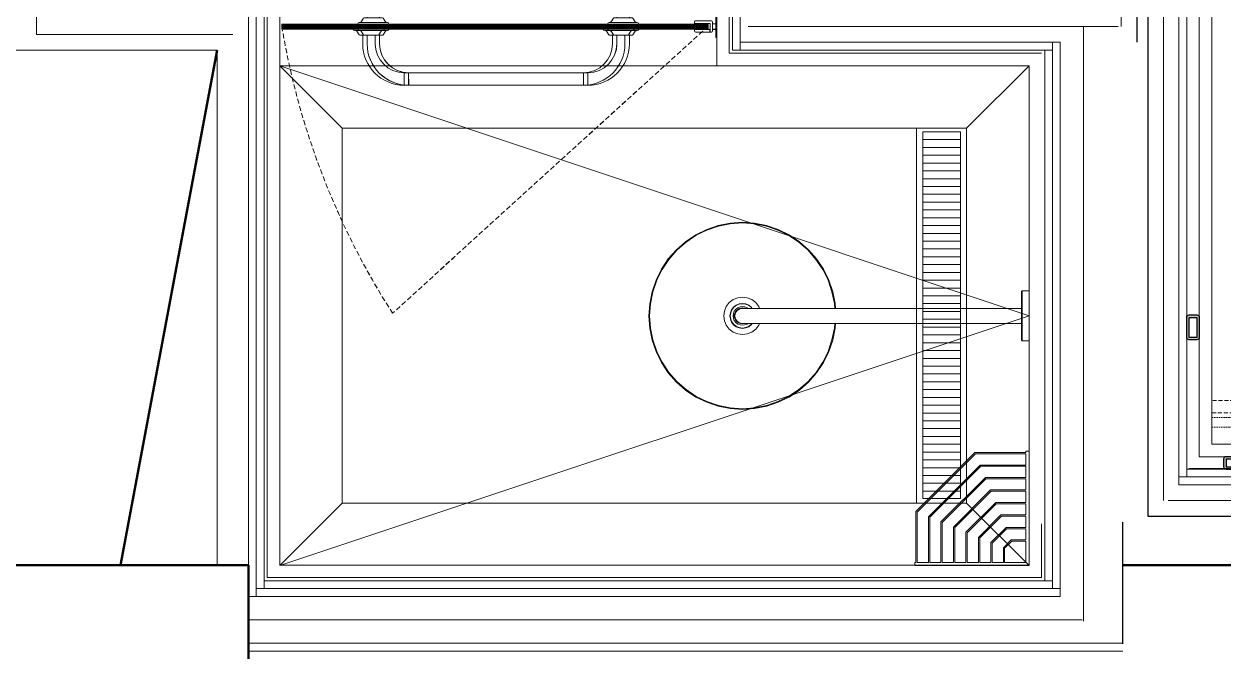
# Model space of a CAD drawing. Header units: millimetres. Extents: x 26282 to 30760, y 1404 to 4574.
# Drawn here: x 28713.7 to 28905.8, y 2708.9 to 2809.9 of the extents above; entities that cross this region are included whole.
import ezdxf

# ---------------------------------------------------------------- set-up
doc = ezdxf.new("R2010")
doc.units = ezdxf.units.MM
doc.header["$LTSCALE"] = 0.25
for name, pattern in [('01-2BASEMENT$0$HIDDEN', [0.375, 0.25, -0.125]), ('HIDDEN', [0.375, 0.25, -0.125]), ('HIDDEN2', [4.7625, 3.175, -1.5875])]:
    doc.linetypes.add(name, pattern=pattern)
for name, color, linetype, lineweight in [('AB-DUV', 4, 'Continuous', 50), ('AB-inceler', 8, 'Continuous', 20), ('DOOR-INT (3RDF)', 157, 'Continuous', 15), ('FLOOR_MARBLE (3RDF)', 67, 'Continuous', 13), ('FLOOR_METAL (3RDF)', 252, 'Continuous', 13), ('FURNITURE (3RDF)', 43, 'Continuous', 20), ('HIDDEN (3RDF)', 145, 'HIDDEN', 13), ('ID-ALCIPAN', 124, 'Continuous', 20), ('ID-HATCH', 252, 'Continuous', 18), ('LIGHTENING FIXTURE (3RDF)', 50, 'Continuous', 20), ('METAL (3RDF)', 171, 'Continuous', 15), ('METAL PROFILE (3RDF)', 251, 'Continuous', 18), ('SANITARY (3RDF)', 153, 'Continuous', 20), ('SANITARY-ACCESSORIES(3RDF)', 2, 'Continuous', 9), ('WALL CLADDING (3RDF)', 43, 'Continuous', 13), ('WALLPAPER (3RDF)', 63, 'Continuous', 13)]:
    doc.layers.add(name, color=color, linetype=linetype, lineweight=lineweight)
doc.layers.add('ID-PROFIL', color=145, linetype='Continuous')
doc.layers.add('WALL COVERING_MARBLE (3RDF)', color=246, linetype='Continuous')
doc.linetypes.add('BATTING', pattern='A,0.0001,-0.1,[134,ltypeshp.shx,S=0.1,R=0,X=-0.1,Y=0],-0.2,[134,ltypeshp.shx,S=0.1,R=180,X=0.1,Y=0],-0.1', length=0.4001)

# ---------------------------------------------------------------- blocks, each defined once
blk = doc.blocks.new('20x40 profil')
at = {"layer": 'METAL PROFILE (3RDF)'}
h = blk.add_hatch(color=256, dxfattribs=at)
edge = h.paths.add_edge_path()
edge.add_line((-1.6, 2), (1.6, 2))
edge.add_arc((1.6, 1.6), 0.4, 360, 450, ccw=False)
edge.add_line((2, 1.6), (2, 0.4))
edge.add_arc((1.6, 0.4), 0.4, 270, 360, ccw=False)
edge.add_line((1.6, 0), (-1.6, 0))
edge.add_arc((-1.6, 0.4), 0.4, 180, 270, ccw=False)
edge.add_line((-2, 0.4), (-2, 1.6))
edge.add_arc((-1.6, 1.6), 0.4, 90, 180, ccw=False)
h.paths.add_polyline_path([(-1.6, 1.6), (1.6, 1.6), (1.6, 0.4), (-1.6, 0.4)], flags=16)
at = {"layer": 'ID-PROFIL'}
blk.add_lwpolyline([(1.6, 2), (-1.6, 2, 0.414214), (-2, 1.6), (-2, 0.4, 0.414214), (-1.6, 0), (1.6, 0, 0.414214), (2, 0.4), (2, 1.6, 0.414214)], format="xyb", close=True, dxfattribs=at)
blk.add_lwpolyline([(1.6, 1.6), (-1.6, 1.6), (-1.6, 0.4), (1.6, 0.4)], close=True, dxfattribs=at)
blk = doc.blocks.new('ODA-207')
at = {"layer": 'METAL PROFILE (3RDF)'}
h = blk.add_hatch(color=256, dxfattribs=at)
edge = h.paths.add_edge_path()
edge.add_line((289.39, 201.1), (292.59, 201.1))
edge.add_arc((292.59, 200.7), 0.4, 0, 90, ccw=False)
edge.add_line((292.99, 200.7), (292.99, 199.5))
edge.add_arc((292.59, 199.5), 0.4, -90, 0, ccw=False)
edge.add_line((292.59, 199.1), (289.39, 199.1))
edge.add_arc((289.39, 199.5), 0.4, -180, -90, ccw=False)
edge.add_line((288.99, 199.5), (288.99, 200.7))
edge.add_arc((289.39, 200.7), 0.4, -270, -180, ccw=False)
h.paths.add_polyline_path([(289.39, 200.7), (292.59, 200.7), (292.59, 199.5), (289.39, 199.5)], flags=16)
at = {"layer": 'HIDDEN (3RDF)', "ltscale": 10, "elevation": 0}
for points in [[(-0.18, 192.1), (294.88, 192.1)], [(-0.28, 190.1), (294.88, 190.1)]]:
    blk.add_lwpolyline(points, dxfattribs=at)
at = {"layer": 'LIGHTENING FIXTURE (3RDF)', "color": 252, "linetype": '01-2BASEMENT$0$HIDDEN', "ltscale": 4}
for p, q in [((294.88, 194.35, 0), (267.72, 194.35, 0)), ((294.88, 192.85, 0), (267.72, 192.85, 0))]:
    blk.add_line(p, q, dxfattribs=at)
at = {"layer": 'WALL CLADDING (3RDF)', "ltscale": 0.25}
for p, q in [((265.72, 199.1, 0), (296.88, 199.1, 0)), ((272.72, 197.1, 0), (294.88, 197.1, 0))]:
    blk.add_line(p, q, dxfattribs=at)
at = {"layer": 'METAL PROFILE (3RDF)', "color": 4}
blk.add_blockref('20x40 profil', (290.99, 199.1, 0), dxfattribs=at)
blk = doc.blocks.new('ZERGTEZTY')
at = {"layer": 'SANITARY-ACCESSORIES(3RDF)'}
for p, q in [((12647.41, 1641.18), (12642.41, 1641.18)), ((12682.41, 1641.18), (12687.41, 1641.18)), ((12682.41, 1641.18), (12687.41, 1641.18)), ((12642.66, 1640.93), (12642.81, 1640.93)), ((12647.02, 1640.93), (12642.81, 1640.93)), ((12642.97, 1640.85), (12643.35, 1640.26)), ((12643.52, 1640.18), (12644.41, 1640.18)), ((12646.16, 1640.18), (12643.66, 1640.18)), ((12643.91, 1640.18), (12643.91, 1638.83)), ((12646.31, 1640.18), (12644.41, 1640.18)), ((12645.91, 1640.18), (12645.91, 1638.83)), ((12646.85, 1640.85), (12646.47, 1640.26)), ((12647.16, 1640.93), (12647.02, 1640.93)), ((12682.66, 1640.93), (12682.81, 1640.93)), ((12682.66, 1640.93), (12682.81, 1640.93)), ((12682.81, 1640.93), (12687.02, 1640.93)), ((12682.81, 1640.93), (12687.02, 1640.93)), ((12682.97, 1640.85), (12683.35, 1640.26)), ((12683.52, 1640.18), (12685.41, 1640.18)), ((12683.66, 1640.18), (12686.16, 1640.18)), ((12683.91, 1640.18), (12683.91, 1638.83)), ((12686.31, 1640.18), (12685.41, 1640.18)), ((12685.91, 1640.18), (12685.91, 1638.83)), ((12686.85, 1640.85), (12686.47, 1640.26)), ((12687.16, 1640.93), (12687.02, 1640.93)), ((12687.16, 1640.93), (12687.02, 1640.93)), ((12650.56, 1634.18), (12650.56, 1632.18)), ((12650.56, 1634.18), (12679.26, 1634.18)), ((12679.26, 1634.18), (12679.26, 1632.18)), ((12679.26, 1634.18), (12679.26, 1632.18)), ((12650.56, 1632.18), (12679.26, 1632.18))]:
    blk.add_line(p, q, dxfattribs=at)
for centre, radius, start, end in [((12642.66, 1641.18), 0.25, 179.9982, 269.9982), ((12647.16, 1641.18), 0.25, 269.9982, 359.9982), ((12682.66, 1641.18), 0.25, 179.9982, 269.9982), ((12682.66, 1641.18), 0.25, 179.9982, 269.9982), ((12687.16, 1641.18), 0.25, 269.9982, 359.9982), ((12687.16, 1641.18), 0.25, 269.9982, 359.9982), ((12642.81, 1640.73), 0.2, 35.5359, 89.9982), ((12643.52, 1640.38), 0.2, 215.5359, 269.9982), ((12646.31, 1640.38), 0.2, 269.9982, 324.4605), ((12647.02, 1640.73), 0.2, 89.9982, 144.4605), ((12682.81, 1640.73), 0.2, 35.5359, 89.9982), ((12682.81, 1640.73), 0.2, 35.5359, 89.9982), ((12683.52, 1640.38), 0.2, 215.5359, 269.9982), ((12686.31, 1640.38), 0.2, 269.9982, 324.4605), ((12687.02, 1640.73), 0.2, 89.9982, 144.4605), ((12687.02, 1640.73), 0.2, 89.9982, 144.4605), ((12650.56, 1638.83), 6.65, 179.9982, 269.9982), ((12650.56, 1638.83), 4.65, 179.9982, 269.9982), ((12679.26, 1638.83), 4.65, 269.9982, 359.9982), ((12679.26, 1638.83), 6.65, 269.9982, 359.9982)]:
    blk.add_arc(centre, radius, start, end, dxfattribs=at)
blk = doc.blocks.new('A$C3AC107B1')
for p, q in [((0.05, 69.5), (3.55, 69.5)), ((3.35, 69.68), (0.25, 69.68)), ((1.35, 69), (1.35, 69.5)), ((2.25, 69), (2.25, 69.5))]:
    blk.add_line(p, q)
at = {"linetype": 'Continuous'}
for p, q in [((0.9, 68.8), (0.9, 66.3)), ((2.5, 69), (1.1, 69)), ((1.3, 66.1), (1.3, 68.6)), ((2.7, 68.6), (1.3, 68.6)), ((2.3, 66.1), (2.3, 68.58)), ((2.7, 68.58), (2.3, 68.58)), ((2.7, 68.8), (2.7, 68.6)), ((2.7, 68.58), (2.7, 66.3)), ((1.3, 66.1), (1.1, 66.1)), ((2.5, 66.1), (2.3, 66.1))]:
    blk.add_line(p, q, dxfattribs=at)
at = {"color": 141}
for p, q in [((1.5, 68.3), (1.4, 68.2)), ((1.4, 68.2), (1.4, 0.1)), ((1.5, 68.3), (2.1, 68.3)), ((1.5, 68.3), (1.5, 0)), ((1.6, 68.3), (1.6, 0)), ((1.7, 68.3), (1.7, 0)), ((1.8, 68.3), (1.8, 0)), ((1.9, 68.3), (1.9, 0)), ((2, 68.3), (2, 0)), ((2.1, 68.3), (2.2, 68.2)), ((2.1, 68.3), (2.1, 0)), ((2.2, 68.2), (2.2, 0.1)), ((1.5, 0), (1.4, 0.1)), ((2.1, 0), (2.2, 0.1))]:
    blk.add_line(p, q, dxfattribs=at)
at = {"color": 251, "linetype": 'HIDDEN2'}
blk.add_lwpolyline([(1.75, 68.3), (47.67, 17.75)], dxfattribs=at)
at = {"color": 141}
blk.add_lwpolyline([(1.5, 0), (2.1, 0)], dxfattribs=at)
for centre, start, end in [((0.25, 69.48), 90, 173.8235), ((3.35, 69.48), 6.1765, 90)]:
    blk.add_arc(centre, 0.2, start, end)
at = {"linetype": 'Continuous'}
for centre, start, end in [((1.1, 68.8), 90, 180), ((2.5, 68.8), 0, 90), ((1.1, 66.3), 180, 270), ((2.5, 66.3), 270, 0)]:
    blk.add_arc(centre, 0.2, start, end, dxfattribs=at)
at = {"color": 251, "linetype": 'HIDDEN2'}
blk.add_arc((-18.41, 120.46), 122.13, 279.4986, 302.755, dxfattribs=at)
at = {"layer": 'SANITARY-ACCESSORIES(3RDF)', "rotation": 270}
blk.add_blockref('ZERGTEZTY', (-1639.78, 12699.59), dxfattribs=at)
at = {"layer": 'SANITARY-ACCESSORIES(3RDF)', "xscale": -1, "rotation": 90}
blk.add_blockref('ZERGTEZTY', (1643.38, 12699.59), dxfattribs=at)
blk = doc.blocks.new('A$C124A0BE1')
for p, q in [((43.93, 30.6), (45.86, 30.99)), ((43.97, 30.48), (45.86, 30.87)), ((45.86, 30.99), (47.81, 31.14)), ((45.86, 30.87), (47.81, 31.02)), ((49.76, 30.99), (47.81, 31.14)), ((49.76, 30.87), (47.81, 31.02)), ((51.68, 30.6), (49.76, 30.99)), ((51.64, 30.48), (49.76, 30.87)), ((38.69, 28.02), (40.34, 29.13)), ((38.77, 27.92), (40.41, 29.03)), ((40.34, 29.13), (42.08, 29.97)), ((40.41, 29.03), (42.12, 29.85)), ((42.08, 29.97), (43.93, 30.6)), ((42.12, 29.85), (43.97, 30.48)), ((53.49, 29.85), (51.64, 30.48)), ((53.53, 29.97), (51.68, 30.6)), ((55.21, 29.03), (53.49, 29.85)), ((55.27, 29.13), (53.53, 29.97)), ((56.84, 27.92), (55.21, 29.03)), ((56.92, 28.02), (55.27, 29.13)), ((56.92, 28.02), (55.27, 29.13)), ((37.22, 26.73), (38.69, 28.02)), ((37.31, 26.64), (38.77, 27.92)), ((58.31, 26.64), (56.84, 27.92)), ((58.39, 26.73), (56.92, 28.02)), ((58.39, 26.73), (56.92, 28.02)), ((34.82, 23.6), (35.93, 25.25)), ((34.92, 23.54), (36.03, 25.18)), ((35.93, 25.25), (37.22, 26.73)), ((36.03, 25.18), (37.31, 26.64)), ((59.58, 25.18), (58.31, 26.64)), ((59.68, 25.25), (58.39, 26.73)), ((60.69, 23.54), (59.58, 25.18)), ((60.79, 23.6), (59.68, 25.25)), ((33.98, 21.87), (34.82, 23.6)), ((34.09, 21.83), (34.92, 23.54)), ((61.52, 21.83), (60.69, 23.54)), ((61.52, 21.83), (60.69, 23.54)), ((61.63, 21.87), (60.79, 23.6)), ((33.34, 20.02), (33.98, 21.87)), ((33.47, 19.98), (34.09, 21.83)), ((62.14, 19.98), (61.52, 21.83)), ((62.27, 20.02), (61.63, 21.87)), ((3.03, 20.14), (1.91, 20.14)), ((1.91, 20), (1.91, 20.14)), ((1.91, 20.14), (3.03, 20.14)), ((1.91, 19.61), (1.91, 20)), ((1.91, 18.97), (1.91, 19.61)), ((3.11, 20.05), (3.03, 20.14)), ((3.03, 20), (3.03, 20.14)), ((3.03, 19.61), (3.03, 20)), ((3.03, 18.97), (3.03, 19.61)), ((3.11, 19.9), (3.11, 20.05)), ((3.11, 19.52), (3.11, 19.9)), ((3.11, 18.89), (3.11, 19.52)), ((32.96, 18.09), (33.34, 20.02)), ((33.08, 18.09), (33.47, 19.98)), ((62.53, 18.09), (62.14, 19.98)), ((62.66, 18.09), (62.27, 20.02)), ((62.66, 18.09), (62.27, 20.02)), ((62.66, 18.09), (62.27, 20.02)), ((1.91, 18.13), (1.91, 18.97)), ((1.91, 17.17), (1.91, 18.13)), ((3.03, 18.13), (3.03, 18.97)), ((3.03, 17.17), (3.03, 18.13)), ((3.11, 18.08), (3.11, 18.89)), ((3.11, 17.15), (3.11, 18.08)), ((3.11, 17.34), (3.11, 18.08)), ((3.11, 17.3), (3.11, 17.34)), ((45.01, 17.34), (3.11, 17.34)), ((3.11, 17.34), (45.01, 17.34)), ((3.11, 17.18), (3.11, 17.3)), ((32.9, 17.34), (32.96, 18.09)), ((33.02, 17.34), (33.08, 18.09)), ((45.73, 17.34), (45.01, 17.34)), ((45.01, 17.34), (45.73, 17.34)), ((45.09, 17.34), (45.2, 17.63)), ((45.2, 17.63), (45.68, 18.27)), ((45.68, 18.27), (46.32, 18.75)), ((46.41, 17.34), (45.73, 17.34)), ((45.73, 17.34), (46.41, 17.34)), ((46.23, 17.34), (46.39, 17.56)), ((46.3, 17.34), (46.43, 17.52)), ((46.32, 18.75), (47.04, 19.03)), ((46.39, 17.56), (46.81, 17.88)), ((46.99, 17.34), (46.41, 17.34)), ((46.41, 17.34), (46.99, 17.34)), ((46.43, 17.52), (46.84, 17.83)), ((46.81, 17.88), (47.29, 18.07)), ((46.84, 17.83), (47.3, 18.02)), ((46.92, 17.34), (47.06, 17.45)), ((47.44, 17.34), (46.99, 17.34)), ((46.99, 17.34), (47.44, 17.34)), ((47.04, 19.03), (47.81, 19.14)), ((47.06, 17.45), (47.42, 17.58)), ((47.29, 18.07), (47.81, 18.14)), ((47.3, 18.02), (47.81, 18.09)), ((47.34, 17.34), (47.47, 17.39)), ((47.42, 17.58), (47.81, 17.64)), ((47.43, 17.34), (47.48, 17.36)), ((47.44, 17.34), (47.71, 17.34)), ((47.71, 17.34), (47.44, 17.34)), ((47.47, 17.39), (47.81, 17.44)), ((47.48, 17.36), (47.81, 17.41)), ((47.71, 17.34), (47.81, 17.34)), ((47.81, 17.34), (47.71, 17.34)), ((48.57, 19.03), (47.81, 19.14)), ((48.32, 18.07), (47.81, 18.14)), ((48.31, 18.02), (47.81, 18.09)), ((48.2, 17.58), (47.81, 17.64)), ((48.14, 17.39), (47.81, 17.44)), ((48.13, 17.36), (47.81, 17.41)), ((47.81, 17.34), (48.12, 17.3)), ((48.41, 17.18), (48.12, 17.3)), ((48.44, 17.24), (48.13, 17.36)), ((48.45, 17.27), (48.14, 17.39)), ((48.56, 17.45), (48.2, 17.58)), ((48.77, 17.83), (48.31, 18.02)), ((48.8, 17.88), (48.32, 18.07)), ((48.87, 17.21), (48.56, 17.45)), ((49.29, 18.75), (48.57, 19.03)), ((49.18, 17.52), (48.77, 17.83)), ((49.22, 17.56), (48.8, 17.88)), ((49.49, 17.11), (49.18, 17.52)), ((49.54, 17.13), (49.22, 17.56)), ((49.93, 18.27), (49.29, 18.75)), ((50.41, 17.63), (49.93, 18.27)), ((50.7, 16.91), (50.41, 17.63)), ((62.68, 16.14), (62.53, 18.09)), ((62.81, 16.14), (62.66, 18.09)), ((62.81, 16.14), (62.66, 18.09)), ((1.91, 16.14), (1.91, 17.17)), ((1.91, 15.12), (1.91, 16.14)), ((3.03, 16.14), (3.03, 17.17)), ((3.03, 15.12), (3.03, 16.14)), ((3.11, 16.99), (3.11, 17.18)), ((3.11, 16.14), (3.11, 17.15)), ((3.11, 16.74), (3.11, 16.99)), ((3.11, 16.45), (3.11, 16.74)), ((3.11, 16.14), (3.11, 16.45)), ((3.11, 15.83), (3.11, 16.14)), ((3.11, 15.13), (3.11, 16.14)), ((3.11, 15.54), (3.11, 15.83)), ((3.11, 15.29), (3.11, 15.54)), ((48.66, 16.99), (48.41, 17.18)), ((48.7, 17.04), (48.44, 17.24)), ((48.73, 17.06), (48.45, 17.27)), ((48.85, 16.74), (48.66, 16.99)), ((48.66, 15.29), (48.85, 15.54)), ((48.9, 16.77), (48.7, 17.04)), ((48.7, 15.25), (48.9, 15.51)), ((48.93, 16.79), (48.73, 17.06)), ((48.73, 15.22), (48.93, 15.5)), ((48.97, 16.45), (48.85, 16.74)), ((48.85, 15.54), (48.97, 15.83)), ((49.11, 16.89), (48.87, 17.21)), ((48.87, 15.08), (49.11, 15.39)), ((49.03, 16.47), (48.9, 16.77)), ((48.9, 15.51), (49.03, 15.81)), ((49.06, 16.47), (48.93, 16.79)), ((48.93, 15.5), (49.06, 15.81)), ((48.97, 16.45), (49.01, 16.14)), ((48.97, 15.83), (49.01, 16.14)), ((49.07, 16.14), (49.03, 16.47)), ((49.03, 15.81), (49.07, 16.14)), ((49.11, 16.14), (49.06, 16.47)), ((49.06, 15.81), (49.11, 16.14)), ((49.25, 16.53), (49.11, 16.89)), ((49.11, 15.39), (49.25, 15.75)), ((49.31, 16.14), (49.25, 16.53)), ((49.25, 15.75), (49.31, 16.14)), ((49.69, 16.65), (49.49, 17.11)), ((49.49, 15.17), (49.69, 15.64)), ((49.73, 16.65), (49.54, 17.13)), ((49.54, 15.15), (49.73, 15.63)), ((49.76, 16.14), (49.69, 16.65)), ((49.69, 15.64), (49.76, 16.14)), ((49.81, 16.14), (49.73, 16.65)), ((49.73, 15.63), (49.81, 16.14)), ((50.41, 14.65), (50.7, 15.37)), ((50.81, 16.14), (50.7, 16.91)), ((50.7, 15.37), (50.81, 16.14)), ((62.53, 14.19), (62.68, 16.14)), ((62.66, 14.19), (62.81, 16.14)), ((62.66, 14.19), (62.81, 16.14)), ((62.66, 14.19), (62.81, 16.14)), ((62.66, 14.19), (62.81, 16.14)), ((1.91, 14.16), (1.91, 15.12)), ((1.91, 13.31), (1.91, 14.16)), ((3.03, 14.16), (3.03, 15.12)), ((3.03, 13.31), (3.03, 14.16)), ((3.11, 15.1), (3.11, 15.29)), ((3.11, 14.21), (3.11, 15.13)), ((3.11, 14.98), (3.11, 15.1)), ((3.11, 14.94), (3.11, 14.98)), ((45.01, 14.94), (3.11, 14.94)), ((3.11, 14.94), (45.01, 14.94)), ((3.11, 14.21), (3.11, 14.94)), ((3.11, 13.39), (3.11, 14.21)), ((32.96, 14.19), (32.9, 14.94)), ((33.34, 12.27), (32.96, 14.19)), ((33.08, 14.19), (33.02, 14.94)), ((33.47, 12.3), (33.08, 14.19)), ((45.73, 14.94), (45.01, 14.94)), ((45.01, 14.94), (45.73, 14.94)), ((45.2, 14.65), (45.09, 14.94)), ((45.68, 14.02), (45.2, 14.65)), ((46.32, 13.54), (45.68, 14.02)), ((46.41, 14.94), (45.73, 14.94)), ((45.73, 14.94), (46.41, 14.94)), ((46.39, 14.73), (46.23, 14.94)), ((46.43, 14.77), (46.3, 14.94)), ((47.04, 13.25), (46.32, 13.54)), ((46.81, 14.41), (46.39, 14.73)), ((46.41, 14.94), (46.99, 14.94)), ((46.99, 14.94), (46.41, 14.94)), ((46.84, 14.45), (46.43, 14.77)), ((47.29, 14.21), (46.81, 14.41)), ((47.3, 14.26), (46.84, 14.45)), ((47.06, 14.84), (46.92, 14.94)), ((46.99, 14.94), (47.44, 14.94)), ((47.44, 14.94), (46.99, 14.94)), ((47.42, 14.7), (47.06, 14.84)), ((47.81, 14.14), (47.29, 14.21)), ((47.81, 14.19), (47.3, 14.26)), ((47.47, 14.89), (47.34, 14.94)), ((47.81, 14.64), (47.42, 14.7)), ((47.48, 14.92), (47.43, 14.94)), ((47.44, 14.94), (47.71, 14.94)), ((47.71, 14.94), (47.44, 14.94)), ((47.81, 14.84), (47.47, 14.89)), ((47.81, 14.87), (47.48, 14.92)), ((47.71, 14.94), (47.81, 14.94)), ((47.81, 14.94), (47.71, 14.94)), ((47.81, 14.94), (48.12, 14.98)), ((47.81, 14.87), (48.13, 14.92)), ((47.81, 14.84), (48.14, 14.89)), ((47.81, 14.64), (48.2, 14.7)), ((47.81, 14.19), (48.31, 14.26)), ((47.81, 14.14), (48.32, 14.21)), ((48.12, 14.98), (48.41, 15.1)), ((48.13, 14.92), (48.44, 15.04)), ((48.14, 14.89), (48.45, 15.01)), ((48.2, 14.7), (48.56, 14.84)), ((48.31, 14.26), (48.77, 14.45)), ((48.32, 14.21), (48.8, 14.41)), ((48.41, 15.1), (48.66, 15.29)), ((48.44, 15.04), (48.7, 15.25)), ((48.45, 15.01), (48.73, 15.22)), ((48.56, 14.84), (48.87, 15.08)), ((48.57, 13.25), (49.29, 13.54)), ((48.77, 14.45), (49.18, 14.77)), ((48.8, 14.41), (49.22, 14.73)), ((49.18, 14.77), (49.49, 15.17)), ((49.22, 14.73), (49.54, 15.15)), ((49.29, 13.54), (49.93, 14.02)), ((49.93, 14.02), (50.41, 14.65)), ((62.14, 12.3), (62.53, 14.19)), ((62.14, 12.3), (62.53, 14.19)), ((62.27, 12.27), (62.66, 14.19)), ((1.91, 12.67), (1.91, 13.31)), ((1.91, 12.29), (1.91, 12.67)), ((1.91, 12.14), (1.91, 12.29)), ((3.03, 12.14), (1.91, 12.14)), ((1.91, 12.14), (3.03, 12.14)), ((3.03, 12.67), (3.03, 13.31)), ((3.03, 12.29), (3.03, 12.67)), ((3.03, 12.14), (3.03, 12.29)), ((3.03, 12.14), (3.11, 12.24)), ((3.11, 12.77), (3.11, 13.39)), ((3.11, 12.38), (3.11, 12.77)), ((3.11, 12.24), (3.11, 12.38)), ((33.98, 10.42), (33.34, 12.27)), ((34.09, 10.45), (33.47, 12.3)), ((47.81, 13.14), (47.04, 13.25)), ((47.81, 13.14), (48.57, 13.25)), ((61.52, 10.45), (62.14, 12.3)), ((61.52, 10.45), (62.14, 12.3)), ((61.63, 10.42), (62.27, 12.27)), ((61.63, 10.42), (62.27, 12.27)), ((34.82, 8.68), (33.98, 10.42)), ((34.92, 8.74), (34.09, 10.45)), ((60.69, 8.74), (61.52, 10.45)), ((60.79, 8.68), (61.63, 10.42)), ((60.79, 8.68), (61.63, 10.42)), ((35.93, 7.03), (34.82, 8.68)), ((36.03, 7.1), (34.92, 8.74)), ((59.58, 7.1), (60.69, 8.74)), ((59.68, 7.03), (60.79, 8.68)), ((37.22, 5.55), (35.93, 7.03)), ((37.31, 5.64), (36.03, 7.1)), ((58.31, 5.64), (59.58, 7.1)), ((58.39, 5.55), (59.68, 7.03)), ((38.69, 4.27), (37.22, 5.55)), ((38.77, 4.37), (37.31, 5.64)), ((40.34, 3.15), (38.69, 4.27)), ((40.41, 3.25), (38.77, 4.37)), ((55.21, 3.25), (56.84, 4.37)), ((55.27, 3.15), (56.92, 4.27)), ((55.27, 3.15), (56.92, 4.27)), ((56.84, 4.37), (58.31, 5.64)), ((56.92, 4.27), (58.39, 5.55)), ((56.92, 4.27), (58.39, 5.55)), ((42.08, 2.32), (40.34, 3.15)), ((42.12, 2.43), (40.41, 3.25)), ((43.93, 1.68), (42.08, 2.32)), ((43.97, 1.8), (42.12, 2.43)), ((51.64, 1.8), (53.49, 2.43)), ((51.68, 1.68), (53.53, 2.32)), ((53.49, 2.43), (55.21, 3.25)), ((53.53, 2.32), (55.27, 3.15)), ((45.86, 1.29), (43.93, 1.68)), ((45.86, 1.42), (43.97, 1.8)), ((47.81, 1.27), (45.86, 1.42)), ((47.81, 1.14), (45.86, 1.29)), ((47.81, 1.27), (49.76, 1.42)), ((47.81, 1.14), (49.76, 1.29)), ((49.76, 1.42), (51.64, 1.8)), ((49.76, 1.29), (51.68, 1.68))]:
    blk.add_line(p, q)
blk = doc.blocks.new('HILTON HAMPTON ORNEK ODA XREF$0$dusaski-flat-1')
blk.add_line((0.5, 18.11), (0.5, 18.31))
at = {"extrusion": (9.73994e-08, -7.92631e-08, 1), "elevation": 0}
for points in [[(0.5, 18.31), (0, 18.31), (0, 0), (18.3, 0), (18.3, 0.51), (18.1, 0.51), (18.1, 8.66), (8.65, 18.11), (0.5, 18.11)], [(0.5, 18.11), (8.65, 18.11), (18.1, 8.66), (18.1, 0.51)], [(0.5, 17.91), (8.56, 17.91), (17.9, 8.57), (17.9, 0.51)], [(0.5, 16.11), (7.82, 16.11), (16.1, 7.83), (16.1, 0.51)], [(0.5, 15.91), (7.74, 15.91), (15.9, 7.74), (15.9, 0.51)], [(0.5, 14.11), (6.99, 14.11), (14.1, 7), (14.1, 0.51)], [(0.5, 13.91), (6.91, 13.91), (13.9, 6.92), (13.9, 0.51)], [(0.5, 12.11), (6.16, 12.11), (12.1, 6.17), (12.1, 0.51)], [(0.5, 11.91), (6.08, 11.91), (11.9, 6.09), (11.9, 0.51)], [(0.5, 10.11), (5.33, 10.11), (10.1, 5.34), (10.1, 0.51)], [(0.5, 9.91), (5.25, 9.91), (9.9, 5.26), (9.9, 0.51)], [(0.5, 8.11), (4.51, 8.11), (8.1, 4.51), (8.1, 0.51)], [(0.5, 7.91), (4.42, 7.91), (7.9, 4.43), (7.9, 0.51)], [(0.5, 6.11), (3.68, 6.11), (6.1, 3.69), (6.1, 0.51)], [(0.5, 5.91), (3.59, 5.91), (5.9, 3.6), (5.9, 0.51)], [(0.5, 4.11), (2.85, 4.11), (4.1, 2.86), (4.1, 0.51)], [(0.5, 3.91), (2.77, 3.91), (3.9, 2.77), (3.9, 0.51)]]:
    blk.add_lwpolyline(points, dxfattribs=at)
for points in [[(16.1, 0.51), (16.1, 7.83), (7.82, 16.11), (0.5, 16.11), (0.5, 17.91), (8.56, 17.91), (17.9, 8.57), (17.9, 0.51)], [(0.5, 15.91), (7.74, 15.91), (15.9, 7.74), (15.9, 0.51), (14.1, 0.51), (14.1, 7), (6.99, 14.11), (0.5, 14.11)], [(12.1, 0.51), (12.1, 6.17), (6.16, 12.11), (0.5, 12.11), (0.5, 13.91), (6.91, 13.91), (13.9, 6.92), (13.9, 0.51)], [(10.1, 0.51), (10.1, 5.34), (5.33, 10.11), (0.5, 10.11), (0.5, 11.91), (6.08, 11.91), (11.9, 6.09), (11.9, 0.51)], [(8.1, 0.51), (8.1, 4.51), (4.51, 8.11), (0.5, 8.11), (0.5, 9.91), (5.25, 9.91), (9.9, 5.26), (9.9, 0.51)], [(6.1, 0.51), (6.1, 3.69), (3.68, 6.11), (0.5, 6.11), (0.5, 7.91), (4.42, 7.91), (7.9, 4.43), (7.9, 0.51)], [(4.1, 0.51), (4.1, 2.86), (2.85, 4.11), (0.5, 4.11), (0.5, 5.91), (3.59, 5.91), (5.9, 3.6), (5.9, 0.51)], [(0.5, 3.91), (2.77, 3.91), (3.9, 2.77), (3.9, 0.51), (0.5, 0.51)]]:
    blk.add_lwpolyline(points, close=True, dxfattribs=at)
blk = doc.blocks.new('A$C187D15ED')
at = {"layer": 'FLOOR_METAL (3RDF)'}
h = blk.add_hatch(dxfattribs=at)
h.set_pattern_fill('LINE', color=256, scale=10, angle=180)
h.set_pattern_definition([(180.0000077, (68188.8465, 13570.1427), (1.68e-07, -1.25), [])])
h.paths.add_polyline_path([(9287.21, 2528.91), (9287.21, 2587.62), (9293.21, 2587.62), (9293.21, 2528.91), (9287.21, 2528.91)])
blk.add_line((9158.71, 2518.26), (9174.21, 2600.69))
at = {"layer": 'AB-DUV', "ltscale": 100}
for p, q in [((9179.21, 2518.26), (8804.44, 2518.26)), ((9179.21, 2518.26), (9179.21, 2503.26)), ((9627.34, 2518.26), (9319.21, 2518.26))]:
    blk.add_line(p, q, dxfattribs=at)
at = {"layer": 'AB-inceler', "elevation": -42.27}
for points in [[(9304.21, 2558.16), (9184.21, 2598.19)], [(9304.21, 2558.16), (9184.21, 2518.19)]]:
    blk.add_lwpolyline(points, dxfattribs=at)
at = {"layer": 'FLOOR_MARBLE (3RDF)'}
for points in [[(9184.21, 2610.69), (9254.21, 2610.69), (9254.21, 2598.19), (9184.21, 2598.19)], [(9194.21, 2528.19), (9294.21, 2528.19), (9294.21, 2588.19), (9194.21, 2588.19)]]:
    blk.add_lwpolyline(points, close=True, dxfattribs=at)
for points in [[(9194.21, 2588.19), (9184.21, 2598.19)], [(9294.21, 2588.19), (9304.21, 2598.19)], [(9194.21, 2528.19), (9184.21, 2518.19)], [(9294.21, 2528.19), (9304.21, 2518.19)]]:
    blk.add_lwpolyline(points, dxfattribs=at)
at = {"layer": 'FLOOR_METAL (3RDF)', "elevation": -42.27}
blk.add_lwpolyline([(9286.21, 2528.19), (9286.21, 2588.19), (9294.21, 2588.19), (9294.21, 2528.19), (9286.21, 2528.19), (9286.21, 2528.19, -0.000036)], format="xyb", close=True, dxfattribs=at)
blk.add_lwpolyline([(9287.21, 2528.91), (9287.21, 2587.62), (9293.21, 2587.62), (9293.21, 2528.91), (9287.21, 2528.91)], close=True, dxfattribs=at)
at = {"layer": 'ID-ALCIPAN', "ltscale": 0.25}
for p, q in [((9328.21, 2531.12), (9328.21, 2706.19)), ((9329.46, 2532.37), (9329.46, 2707.44)), ((9180.46, 2608.19), (9180.46, 2513.26)), ((9181.71, 2608.19), (9181.71, 2514.51)), ((9256.71, 2608.19), (9256.71, 2600.69)), ((9257.96, 2608.19), (9257.96, 2600.69)), ((9179.21, 2606.94), (9179.21, 2513.26)), ((9257.96, 2601.94), (9309.21, 2601.94)), ((9307.96, 2601.94), (9307.96, 2514.51)), ((9309.21, 2601.94), (9309.21, 2513.26)), ((9256.71, 2600.69), (9307.96, 2600.69)), ((9256.71, 2600.69), (9307.96, 2600.69)), ((9306.71, 2600.69), (9306.71, 2515.76)), ((9628.08, 2533.62), (9329.46, 2533.62)), ((9628.02, 2532.37), (9328.21, 2532.37)), ((9628.17, 2531.12), (9328.21, 2531.12)), ((9307.96, 2515.76), (9181.71, 2515.76)), ((9309.21, 2514.51), (9180.46, 2514.51)), ((9309.21, 2513.26), (9179.21, 2513.26)), ((9319.21, 2505.76), (9179.21, 2505.76)), ((9319.21, 2504.51), (9179.21, 2504.51))]:
    blk.add_line(p, q, dxfattribs=at)
at = {"layer": 'ID-HATCH', "linetype": 'BATTING', "lineweight": 0, "ltscale": 4.5}
for p, q in [((9145.27, 2697.6, 0), (9145.27, 2603.19, 0)), ((9318.96, 2604.48), (9318.96, 2695.69)), ((9325.71, 2528.62), (9325.71, 2694.94)), ((9259.21, 2604.48), (9318.46, 2604.48)), ((9176.71, 2603.19), (9145.27, 2603.19)), ((9444.19, 2528.62), (9326.46, 2528.62))]:
    blk.add_line(p, q, dxfattribs=at)
at = {"layer": 'ID-HATCH', "linetype": 'BATTING', "lineweight": 0, "ltscale": 7.3}
for p, q in [((9312.91, 2604.48), (9312.91, 2509.31)), ((9312.71, 2509.51), (9179.21, 2509.51))]:
    blk.add_line(p, q, dxfattribs=at)
at = {"layer": 'ID-PROFIL'}
for p, q in [((9321.46, 2695.69), (9321.46, 2601.94)), ((9323.21, 2694.94), (9323.21, 2526.12)), ((9319.21, 2505.69), (9319.21, 2525.12)), ((9323.21, 2526.12), (9439.28, 2526.12)), ((9319.21, 2505.76), (9319.21, 2524.89))]:
    blk.add_line(p, q, dxfattribs=at)
at = {"layer": 'METAL (3RDF)'}
blk.add_lwpolyline([(9174.21, 2518.26), (9174.21, 2600.69), (9137.27, 2600.69), (9137.27, 2518.26)], dxfattribs=at)
at = {"layer": 'WALL COVERING_MARBLE (3RDF)', "lineweight": 0}
for p, q in [((9182.21, 2610.69), (9182.21, 2516.26)), ((9184.21, 2610.69), (9184.21, 2518.26)), ((9254.21, 2610.69), (9254.21, 2598.19)), ((9256.21, 2608.69), (9256.21, 2600.19)), ((9256.21, 2600.19), (9306.21, 2600.19)), ((9254.21, 2598.19), (9304.21, 2598.19)), ((9304.21, 2598.19), (9304.21, 2518.19)), ((9304.21, 2524.89), (9304.21, 2518.26)), ((9306.21, 2524.89), (9306.21, 2516.26)), ((9304.21, 2518.26), (9184.21, 2518.26)), ((9306.21, 2516.26), (9182.21, 2516.26))]:
    blk.add_line(p, q, dxfattribs=at)
at = {"layer": 'WALLPAPER (3RDF)'}
blk.add_line((9628.09, 2533.72), (9329.81, 2533.72), dxfattribs=at)
at = {"layer": 'DOOR-INT (3RDF)', "rotation": 270}
blk.add_blockref('A$C3AC107B1', (9184.53, 2606.26), dxfattribs=at)
blk.add_blockref('A$C3AC107B1', (9184.53, 2606.26), dxfattribs=at)
at = {"layer": 'SANITARY (3RDF)', "linetype": 'Continuous', "lineweight": 5, "rotation": 180.002311902188}
blk.add_blockref('A$C124A0BE1', (9306.12, 2574.3, -42.27), dxfattribs=at)
at = {"layer": 'SANITARY-ACCESSORIES(3RDF)'}
blk.add_blockref('ZERGTEZTY', (-3446.41, 962.88), dxfattribs=at)
at = {"layer": 'SANITARY-ACCESSORIES(3RDF)', "rotation": 89.99904052522638}
blk.add_blockref('HILTON HAMPTON ORNEK ODA XREF$0$dusaski-flat-1', (9304.21, 2518.19, 0), dxfattribs=at)
at = {"layer": 'FURNITURE (3RDF)', "rotation": 180}
blk.add_blockref('ODA-207', (9628.34, 2734.72, 0), dxfattribs=at)
at = {"layer": 'FURNITURE (3RDF)'}
for p, q in [((9333.46, 2537.62), (9333.46, 2713.45)), ((9331.46, 2535.62), (9331.46, 2709.45))]:
    blk.add_line(p, q, dxfattribs=at)
at = {"layer": 'WALLPAPER (3RDF)'}
blk.add_line((9404.4, 2533.72), (9329.81, 2533.72), dxfattribs=at)
at = {"layer": 'FURNITURE (3RDF)', "color": 4, "extrusion": (0, 0, -1), "zscale": -1, "rotation": 90}
blk.add_blockref('20x40 profil', (-9329.46, 2556.32), dxfattribs=at)

msp = doc.modelspace()

# ---------------------------------------------------------------- block references
at = {"layer": 'AB-DUV', "ltscale": 100}
msp.add_blockref('A$C187D15ED', (19570.424, 205.028, 5.126), dxfattribs=at)

# ---------------------------------------------------------------- next in the draw order: hatches: boundary and pattern name
at = {"layer": 'METAL PROFILE (3RDF)'}
h = msp.add_hatch(color=256, dxfattribs=at)
edge = h.paths.add_edge_path()
edge.add_line((28901.887, 2759.748), (28901.887, 2762.948))
edge.add_arc((28901.487, 2762.948), 0.4, 0, 90)
edge.add_line((28901.487, 2763.348), (28900.287, 2763.348))
edge.add_arc((28900.287, 2762.948), 0.4, 90, 180)
edge.add_line((28899.887, 2762.948), (28899.887, 2759.748))
edge.add_arc((28900.287, 2759.748), 0.4, 180, 270)
edge.add_line((28900.287, 2759.348), (28901.487, 2759.348))
edge.add_arc((28901.487, 2759.748), 0.4, 270, 360)
h.paths.add_polyline_path([(28901.487, 2759.748), (28901.487, 2762.948), (28900.287, 2762.948), (28900.287, 2759.748)], flags=16)

# ---------------------------------------------------------------- next in the draw order: linework, layer by layer
at = {"layer": 'DOOR-INT (3RDF)', "color": 141}
for p, q in [((28754.959, 2809.79, 5.126), (28755.059, 2809.89, 5.126)), ((28823.259, 2809.79, 5.126), (28754.959, 2809.79, 5.126)), ((28823.259, 2809.69, 5.126), (28754.959, 2809.69, 5.126)), ((28823.259, 2809.59, 5.126), (28754.959, 2809.59, 5.126)), ((28823.259, 2809.49, 5.126), (28754.959, 2809.49, 5.126)), ((28823.259, 2809.39, 5.126), (28754.959, 2809.39, 5.126)), ((28823.159, 2809.89, 5.126), (28755.059, 2809.89, 5.126)), ((28823.259, 2809.79, 5.126), (28823.159, 2809.89, 5.126)), ((28823.259, 2809.79, 5.126), (28823.259, 2809.19, 5.126)), ((28823.259, 2809.29, 5.126), (28754.959, 2809.29, 5.126)), ((28823.259, 2809.19, 5.126), (28754.959, 2809.19, 5.126)), ((28754.959, 2809.19, 5.126), (28755.059, 2809.09, 5.126)), ((28823.159, 2809.09, 5.126), (28755.059, 2809.09, 5.126)), ((28823.259, 2809.19, 5.126), (28823.159, 2809.09, 5.126))]:
    msp.add_line(p, q, dxfattribs=at)
at = {"layer": 'DOOR-INT (3RDF)', "linetype": 'Continuous'}
for p, q in [((28823.559, 2808.59, 5.126), (28823.559, 2809.99, 5.126)), ((28823.959, 2808.79, 5.126), (28823.959, 2810.19, 5.126)), ((28821.059, 2808.79, 5.126), (28821.059, 2808.99, 5.126)), ((28821.059, 2808.99, 5.126), (28823.543, 2808.99, 5.126)), ((28823.543, 2808.59, 5.126), (28821.259, 2808.59, 5.126)), ((28823.543, 2808.59, 5.126), (28823.543, 2808.99, 5.126)), ((28823.759, 2808.59, 5.126), (28823.559, 2808.59, 5.126))]:
    msp.add_line(p, q, dxfattribs=at)
at = {"layer": 'DOOR-INT (3RDF)'}
for p, q in [((28824.459, 2811.239, 5.126), (28824.459, 2807.741, 5.126)), ((28824.637, 2807.94, 5.126), (28824.637, 2811.04, 5.126)), ((28823.959, 2809.04, 5.126), (28824.459, 2809.04, 5.126))]:
    msp.add_line(p, q, dxfattribs=at)
at = {"layer": 'DOOR-INT (3RDF)', "color": 141, "elevation": 5.126}
msp.add_lwpolyline([(28754.959, 2809.79), (28754.959, 2809.19)], dxfattribs=at)
at = {"layer": 'DOOR-INT (3RDF)', "color": 251, "linetype": 'HIDDEN2', "elevation": 5.126}
msp.add_lwpolyline([(28823.259, 2809.54), (28772.705, 2763.614)], dxfattribs=at)
at = {"layer": 'DOOR-INT (3RDF)', "color": 251, "linetype": 'HIDDEN2'}
msp.add_arc((28875.419, 2829.695, 5.126), 122.135, 189.49856, 212.75504, dxfattribs=at)
at = {"layer": 'DOOR-INT (3RDF)', "linetype": 'Continuous'}
for centre, start, end in [((28821.259, 2808.79, 5.126), 180, 270), ((28823.759, 2808.79, 5.126), 270, 0)]:
    msp.add_arc(centre, 0.2, start, end, dxfattribs=at)
at = {"layer": 'DOOR-INT (3RDF)'}
msp.add_arc((28824.437, 2807.94, 5.126), 0.2, 276.17646, 0, dxfattribs=at)
at = {"layer": 'ID-PROFIL', "elevation": 5.126}
msp.add_lwpolyline([(28901.887, 2762.948), (28901.887, 2759.748, -0.4142136), (28901.487, 2759.348), (28900.287, 2759.348, -0.4142136), (28899.887, 2759.748), (28899.887, 2762.948, -0.4142136), (28900.287, 2763.348), (28901.487, 2763.348, -0.4142136)], format="xyb", close=True, dxfattribs=at)
msp.add_lwpolyline([(28901.487, 2762.948), (28901.487, 2759.748), (28900.287, 2759.748), (28900.287, 2762.948)], close=True, dxfattribs=at)
at = {"layer": 'SANITARY-ACCESSORIES(3RDF)'}
for p, q in [((28772.137, 2809.09, 5.126), (28767.137, 2809.09, 5.126)), ((28772.137, 2809.09, 5.126), (28767.137, 2809.09, 5.126)), ((28767.387, 2808.84, 5.126), (28767.534, 2808.84, 5.126)), ((28767.387, 2808.84, 5.126), (28767.534, 2808.84, 5.126)), ((28771.74, 2808.84, 5.126), (28767.534, 2808.84, 5.126)), ((28771.74, 2808.84, 5.126), (28767.534, 2808.84, 5.126)), ((28767.697, 2808.756, 5.126), (28768.077, 2808.174, 5.126)), ((28768.24, 2808.09, 5.126), (28769.137, 2808.09, 5.126)), ((28770.887, 2808.09, 5.126), (28768.387, 2808.09, 5.126)), ((28768.637, 2808.09, 5.126), (28768.637, 2806.74, 5.126)), ((28771.034, 2808.09, 5.126), (28769.137, 2808.09, 5.126)), ((28770.637, 2808.09, 5.126), (28770.637, 2806.74, 5.126)), ((28771.577, 2808.756, 5.126), (28771.197, 2808.174, 5.126)), ((28771.887, 2808.84, 5.126), (28771.74, 2808.84, 5.126)), ((28771.887, 2808.84, 5.126), (28771.74, 2808.84, 5.126)), ((28807.137, 2809.09, 5.126), (28812.137, 2809.09, 5.126)), ((28807.387, 2808.84, 5.126), (28807.534, 2808.84, 5.126)), ((28807.534, 2808.84, 5.126), (28811.74, 2808.84, 5.126)), ((28807.697, 2808.756, 5.126), (28808.077, 2808.174, 5.126)), ((28808.24, 2808.09, 5.126), (28810.137, 2808.09, 5.126)), ((28808.387, 2808.09, 5.126), (28810.887, 2808.09, 5.126)), ((28808.637, 2808.09, 5.126), (28808.637, 2806.74, 5.126)), ((28811.034, 2808.09, 5.126), (28810.137, 2808.09, 5.126)), ((28810.637, 2808.09, 5.126), (28810.637, 2806.74, 5.126)), ((28811.577, 2808.756, 5.126), (28811.197, 2808.174, 5.126)), ((28811.887, 2808.84, 5.126), (28811.74, 2808.84, 5.126)), ((28775.287, 2802.09, 5.126), (28775.288, 2800.09, 5.126)), ((28803.987, 2802.09, 5.126), (28775.287, 2802.09, 5.126)), ((28775.287, 2802.09, 5.126), (28775.288, 2800.09, 5.126)), ((28803.987, 2802.09, 5.126), (28803.988, 2800.09, 5.126)), ((28803.988, 2800.09, 5.126), (28775.288, 2800.09, 5.126))]:
    msp.add_line(p, q, dxfattribs=at)
for centre, radius, start, end in [((28767.387, 2809.09, 5.126), 0.25, 180.00179, 270.00179), ((28767.387, 2809.09, 5.126), 0.25, 180.00179, 270.00179), ((28767.534, 2808.64, 5.126), 0.2, 35.53947, 90.00179), ((28767.534, 2808.64, 5.126), 0.2, 35.53947, 90.00179), ((28768.24, 2808.29, 5.126), 0.2, 215.53947, 270.00179), ((28771.034, 2808.29, 5.126), 0.2, 270.00179, 324.46411), ((28771.74, 2808.64, 5.126), 0.2, 90.00179, 144.46411), ((28771.74, 2808.64, 5.126), 0.2, 90.00179, 144.46411), ((28771.887, 2809.09, 5.126), 0.25, 270.00179, 0.00179), ((28771.887, 2809.09, 5.126), 0.25, 270.00179, 0.00179), ((28807.387, 2809.09, 5.126), 0.25, 180.00179, 270.00179), ((28807.534, 2808.64, 5.126), 0.2, 35.53947, 90.00179), ((28808.24, 2808.29, 5.126), 0.2, 215.53947, 270.00179), ((28811.034, 2808.29, 5.126), 0.2, 270.00179, 324.46411), ((28811.74, 2808.64, 5.126), 0.2, 90.00179, 144.46411), ((28811.887, 2809.09, 5.126), 0.25, 270.00179, 0.00179), ((28775.287, 2806.74, 5.126), 6.65, 180.00179, 270.00179), ((28775.287, 2806.74, 5.126), 4.65, 180.00179, 270.00179), ((28803.987, 2806.74, 5.126), 4.65, 270.00179, 0.00179), ((28803.987, 2806.74, 5.126), 6.65, 270.00179, 0.00179)]:
    msp.add_arc(centre, radius, start, end, dxfattribs=at)

doc.saveas('drawing.dxf')
